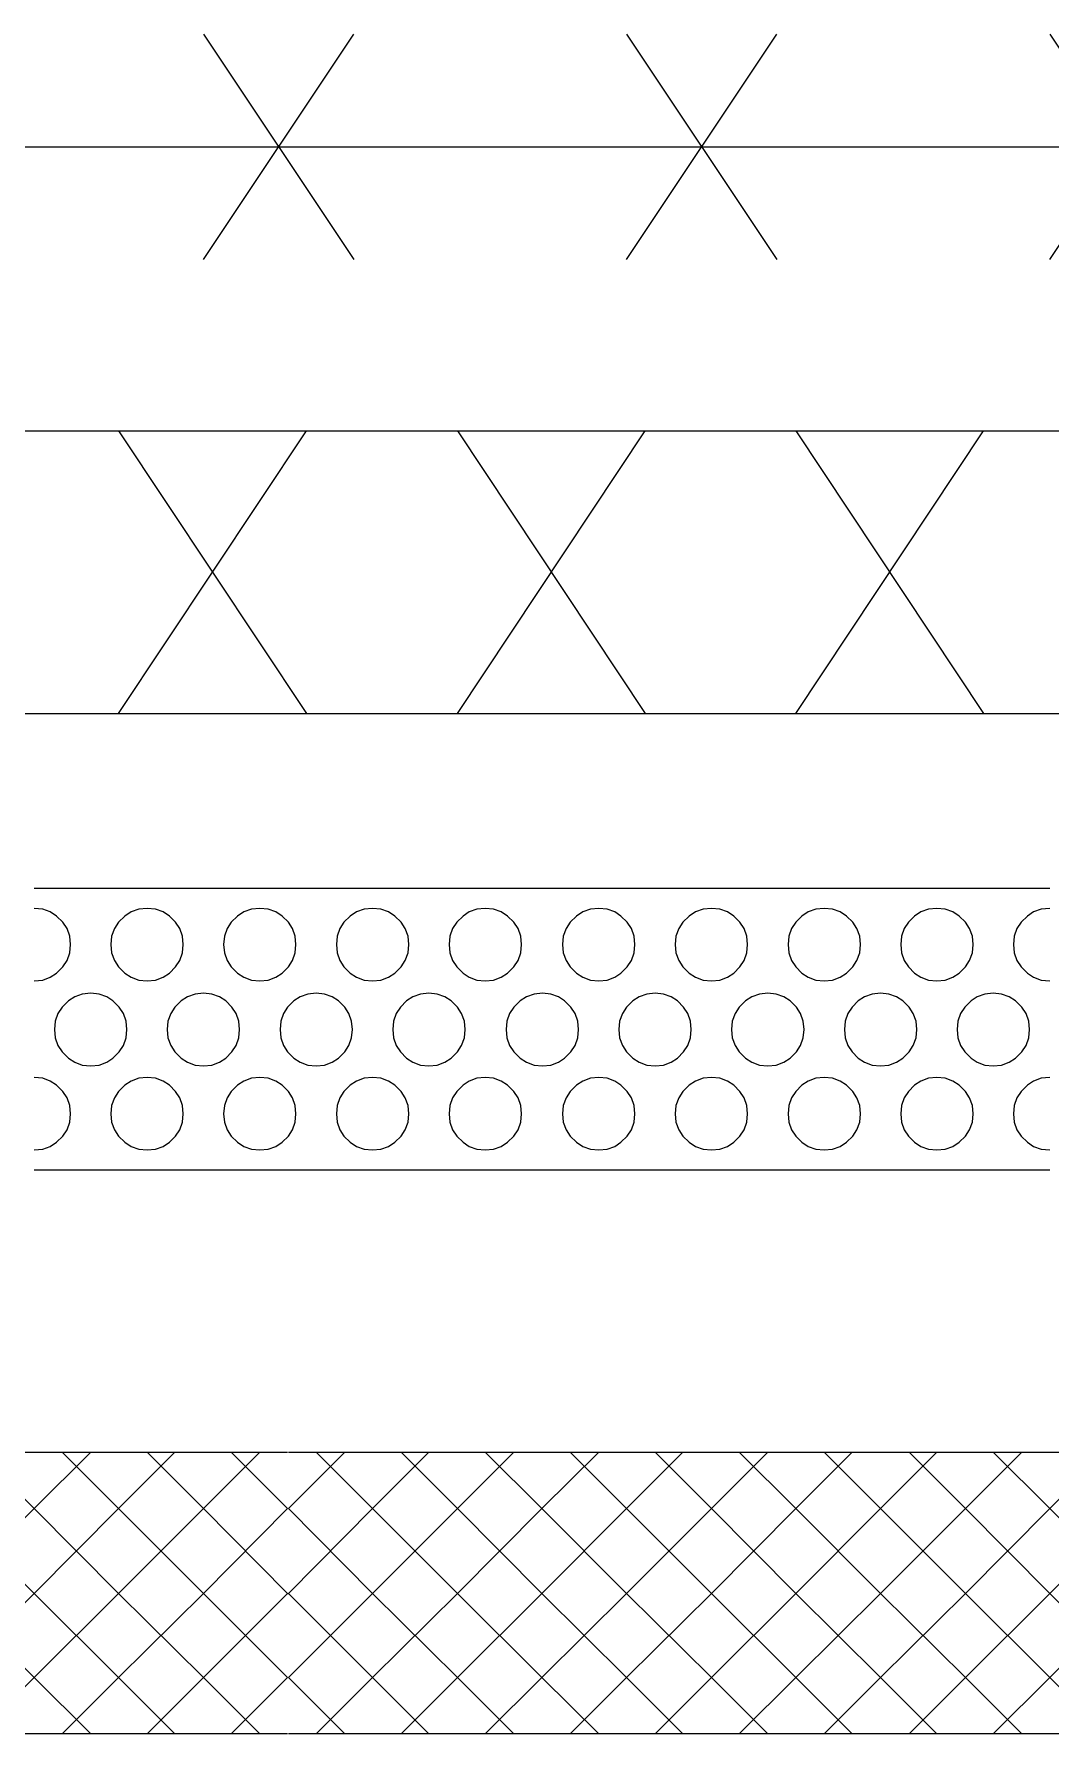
# Model space of a CAD drawing. Header units: inches. Extents: x 47316 to 59086, y 3141 to 11743.
# Drawn here: x 47398.92 to 47416.96, y 8874 to 8904.17 of the extents above; entities that cross this region are included whole.
import ezdxf

# ---------------------------------------------------------------- set-up
doc = ezdxf.new("R2010")
doc.units = ezdxf.units.IN
doc.header["$MEASUREMENT"] = 0

msp = doc.modelspace()

# ---------------------------------------------------------------- linework, layer by layer
at = {"color": 0, "lineweight": -3}
for p, q in [((47401.929, 8900.167), (47404.597, 8904.169)), ((47401.929, 8904.169), (47404.597, 8900.167)), ((47409.44, 8900.167), (47412.108, 8904.169)), ((47409.44, 8904.169), (47412.108, 8900.167)), ((47416.951, 8900.167), (47419.619, 8904.169)), ((47416.951, 8904.169), (47419.619, 8900.167)), ((47395.172, 8902.168), (47402.683, 8902.168)), ((47402.683, 8902.168), (47410.193, 8902.168)), ((47410.193, 8902.168), (47417.704, 8902.168)), ((47396.914, 8897.128), (47398.927, 8897.128)), ((47398.927, 8897.128), (47400.928, 8897.128)), ((47400.422, 8892.113), (47403.757, 8897.128)), ((47400.422, 8897.128), (47403.757, 8892.113)), ((47400.928, 8897.128), (47402.93, 8897.128)), ((47402.93, 8897.128), (47404.931, 8897.128)), ((47404.931, 8897.128), (47406.932, 8897.128)), ((47406.438, 8892.113), (47409.773, 8897.128)), ((47406.438, 8897.128), (47409.773, 8892.113)), ((47406.932, 8897.128), (47408.933, 8897.128)), ((47408.933, 8897.128), (47410.947, 8897.128)), ((47410.947, 8897.128), (47412.948, 8897.128)), ((47412.442, 8892.113), (47415.777, 8897.128)), ((47412.442, 8897.128), (47415.777, 8892.113)), ((47412.948, 8897.128), (47414.949, 8897.128)), ((47414.949, 8897.128), (47416.951, 8897.128)), ((47416.951, 8897.128), (47418.952, 8897.128)), ((47396.914, 8892.113), (47398.927, 8892.113)), ((47398.927, 8892.113), (47400.928, 8892.113)), ((47400.928, 8892.113), (47402.93, 8892.113)), ((47402.93, 8892.113), (47404.931, 8892.113)), ((47404.931, 8892.113), (47406.932, 8892.113)), ((47406.932, 8892.113), (47408.933, 8892.113)), ((47408.933, 8892.113), (47410.947, 8892.113)), ((47410.947, 8892.113), (47412.948, 8892.113)), ((47412.948, 8892.113), (47414.949, 8892.113)), ((47414.949, 8892.113), (47416.951, 8892.113)), ((47416.951, 8892.113), (47418.952, 8892.113)), ((47398.927, 8889.012), (47399.928, 8889.012)), ((47399.928, 8889.012), (47400.928, 8889.012)), ((47400.928, 8889.012), (47401.929, 8889.012)), ((47401.929, 8889.012), (47402.93, 8889.012)), ((47402.93, 8889.012), (47403.93, 8889.012)), ((47403.93, 8889.012), (47404.931, 8889.012)), ((47404.931, 8889.012), (47405.931, 8889.012)), ((47405.931, 8889.012), (47406.932, 8889.012)), ((47406.932, 8889.012), (47407.945, 8889.012)), ((47407.945, 8889.012), (47408.946, 8889.012)), ((47408.946, 8889.012), (47409.946, 8889.012)), ((47409.946, 8889.012), (47410.947, 8889.012)), ((47410.947, 8889.012), (47411.947, 8889.012)), ((47411.947, 8889.012), (47412.948, 8889.012)), ((47412.948, 8889.012), (47413.949, 8889.012)), ((47413.949, 8889.012), (47414.949, 8889.012)), ((47414.949, 8889.012), (47415.95, 8889.012)), ((47415.95, 8889.012), (47416.951, 8889.012)), ((47399.075, 8888.641), (47398.927, 8888.654)), ((47399.211, 8888.592), (47399.075, 8888.641)), ((47400.78, 8888.641), (47400.644, 8888.592)), ((47400.928, 8888.654), (47400.78, 8888.641)), ((47401.077, 8888.641), (47400.928, 8888.654)), ((47401.212, 8888.592), (47401.077, 8888.641)), ((47402.781, 8888.641), (47402.645, 8888.592)), ((47402.93, 8888.654), (47402.781, 8888.641)), ((47403.078, 8888.641), (47402.93, 8888.654)), ((47403.214, 8888.592), (47403.078, 8888.641)), ((47404.783, 8888.641), (47404.647, 8888.592)), ((47404.931, 8888.654), (47404.783, 8888.641)), ((47405.079, 8888.641), (47404.931, 8888.654)), ((47405.215, 8888.592), (47405.079, 8888.641)), ((47406.784, 8888.641), (47406.648, 8888.592)), ((47406.932, 8888.654), (47406.784, 8888.641)), ((47407.08, 8888.641), (47406.932, 8888.654)), ((47407.216, 8888.592), (47407.08, 8888.641)), ((47408.797, 8888.641), (47408.662, 8888.592)), ((47408.946, 8888.654), (47408.797, 8888.641)), ((47409.094, 8888.641), (47408.946, 8888.654)), ((47409.23, 8888.592), (47409.094, 8888.641)), ((47410.799, 8888.641), (47410.663, 8888.592)), ((47410.947, 8888.654), (47410.799, 8888.641)), ((47411.095, 8888.641), (47410.947, 8888.654)), ((47411.231, 8888.592), (47411.095, 8888.641)), ((47412.8, 8888.641), (47412.664, 8888.592)), ((47412.948, 8888.654), (47412.8, 8888.641)), ((47413.096, 8888.641), (47412.948, 8888.654)), ((47413.232, 8888.592), (47413.096, 8888.641)), ((47414.801, 8888.641), (47414.665, 8888.592)), ((47414.949, 8888.654), (47414.801, 8888.641)), ((47415.098, 8888.641), (47414.949, 8888.654)), ((47415.233, 8888.592), (47415.098, 8888.641)), ((47416.802, 8888.641), (47416.666, 8888.592)), ((47416.951, 8888.654), (47416.802, 8888.641)), ((47399.322, 8888.518), (47399.211, 8888.592)), ((47399.434, 8888.407), (47399.322, 8888.518)), ((47399.508, 8888.295), (47399.434, 8888.407)), ((47400.422, 8888.407), (47400.348, 8888.295)), ((47400.533, 8888.518), (47400.422, 8888.407)), ((47400.644, 8888.592), (47400.533, 8888.518)), ((47401.324, 8888.518), (47401.212, 8888.592)), ((47401.435, 8888.407), (47401.324, 8888.518)), ((47401.509, 8888.295), (47401.435, 8888.407)), ((47402.423, 8888.407), (47402.349, 8888.295)), ((47402.534, 8888.518), (47402.423, 8888.407)), ((47402.645, 8888.592), (47402.534, 8888.518)), ((47403.325, 8888.518), (47403.214, 8888.592)), ((47403.436, 8888.407), (47403.325, 8888.518)), ((47403.51, 8888.295), (47403.436, 8888.407)), ((47404.424, 8888.407), (47404.35, 8888.295)), ((47404.536, 8888.518), (47404.424, 8888.407)), ((47404.647, 8888.592), (47404.536, 8888.518)), ((47405.326, 8888.518), (47405.215, 8888.592)), ((47405.437, 8888.407), (47405.326, 8888.518)), ((47405.511, 8888.295), (47405.437, 8888.407)), ((47406.426, 8888.407), (47406.351, 8888.295)), ((47406.537, 8888.518), (47406.426, 8888.407)), ((47406.648, 8888.592), (47406.537, 8888.518)), ((47407.327, 8888.518), (47407.216, 8888.592)), ((47407.439, 8888.407), (47407.327, 8888.518)), ((47407.513, 8888.295), (47407.439, 8888.407)), ((47408.439, 8888.407), (47408.365, 8888.295)), ((47408.55, 8888.518), (47408.439, 8888.407)), ((47408.662, 8888.592), (47408.55, 8888.518)), ((47409.341, 8888.518), (47409.23, 8888.592)), ((47409.452, 8888.407), (47409.341, 8888.518)), ((47409.526, 8888.295), (47409.452, 8888.407)), ((47410.44, 8888.407), (47410.366, 8888.295)), ((47410.552, 8888.518), (47410.44, 8888.407)), ((47410.663, 8888.592), (47410.552, 8888.518)), ((47411.342, 8888.518), (47411.231, 8888.592)), ((47411.453, 8888.407), (47411.342, 8888.518)), ((47411.527, 8888.295), (47411.453, 8888.407)), ((47412.442, 8888.407), (47412.367, 8888.295)), ((47412.553, 8888.518), (47412.442, 8888.407)), ((47412.664, 8888.592), (47412.553, 8888.518)), ((47413.343, 8888.518), (47413.232, 8888.592)), ((47413.455, 8888.407), (47413.343, 8888.518)), ((47413.529, 8888.295), (47413.455, 8888.407)), ((47414.443, 8888.407), (47414.369, 8888.295)), ((47414.554, 8888.518), (47414.443, 8888.407)), ((47414.665, 8888.592), (47414.554, 8888.518)), ((47415.345, 8888.518), (47415.233, 8888.592)), ((47415.456, 8888.407), (47415.345, 8888.518)), ((47415.53, 8888.295), (47415.456, 8888.407)), ((47416.444, 8888.407), (47416.37, 8888.295)), ((47416.555, 8888.518), (47416.444, 8888.407)), ((47416.666, 8888.592), (47416.555, 8888.518)), ((47399.557, 8888.16), (47399.508, 8888.295)), ((47399.569, 8888.011), (47399.557, 8888.16)), ((47400.298, 8888.16), (47400.286, 8888.011)), ((47400.348, 8888.295), (47400.298, 8888.16)), ((47401.558, 8888.16), (47401.509, 8888.295)), ((47401.571, 8888.011), (47401.558, 8888.16)), ((47402.3, 8888.16), (47402.287, 8888.011)), ((47402.349, 8888.295), (47402.3, 8888.16)), ((47403.56, 8888.16), (47403.51, 8888.295)), ((47403.572, 8888.011), (47403.56, 8888.16)), ((47404.301, 8888.16), (47404.288, 8888.011)), ((47404.35, 8888.295), (47404.301, 8888.16)), ((47405.561, 8888.16), (47405.511, 8888.295)), ((47405.573, 8888.011), (47405.561, 8888.16)), ((47406.302, 8888.16), (47406.29, 8888.011)), ((47406.351, 8888.295), (47406.302, 8888.16)), ((47407.562, 8888.16), (47407.513, 8888.295)), ((47407.574, 8888.011), (47407.562, 8888.16)), ((47408.316, 8888.16), (47408.303, 8888.011)), ((47408.365, 8888.295), (47408.316, 8888.16)), ((47409.576, 8888.16), (47409.526, 8888.295)), ((47409.588, 8888.011), (47409.576, 8888.16)), ((47410.317, 8888.16), (47410.304, 8888.011)), ((47410.366, 8888.295), (47410.317, 8888.16)), ((47411.577, 8888.16), (47411.527, 8888.295)), ((47411.589, 8888.011), (47411.577, 8888.16)), ((47412.318, 8888.16), (47412.306, 8888.011)), ((47412.367, 8888.295), (47412.318, 8888.16)), ((47413.578, 8888.16), (47413.529, 8888.295)), ((47413.59, 8888.011), (47413.578, 8888.16)), ((47414.319, 8888.16), (47414.307, 8888.011)), ((47414.369, 8888.295), (47414.319, 8888.16)), ((47415.579, 8888.16), (47415.53, 8888.295)), ((47415.592, 8888.011), (47415.579, 8888.16)), ((47416.321, 8888.16), (47416.308, 8888.011)), ((47416.37, 8888.295), (47416.321, 8888.16)), ((47399.434, 8887.616), (47399.508, 8887.727)), ((47399.508, 8887.727), (47399.557, 8887.863)), ((47399.557, 8887.863), (47399.569, 8888.011)), ((47400.286, 8888.011), (47400.298, 8887.863)), ((47400.298, 8887.863), (47400.348, 8887.727)), ((47400.348, 8887.727), (47400.422, 8887.616)), ((47401.435, 8887.616), (47401.509, 8887.727)), ((47401.509, 8887.727), (47401.558, 8887.863)), ((47401.558, 8887.863), (47401.571, 8888.011)), ((47402.287, 8888.011), (47402.3, 8887.863)), ((47402.3, 8887.863), (47402.349, 8887.727)), ((47402.349, 8887.727), (47402.423, 8887.616)), ((47403.436, 8887.616), (47403.51, 8887.727)), ((47403.51, 8887.727), (47403.56, 8887.863)), ((47403.56, 8887.863), (47403.572, 8888.011)), ((47404.288, 8888.011), (47404.301, 8887.863)), ((47404.301, 8887.863), (47404.35, 8887.727)), ((47404.35, 8887.727), (47404.424, 8887.616)), ((47405.437, 8887.616), (47405.511, 8887.727)), ((47405.511, 8887.727), (47405.561, 8887.863)), ((47405.561, 8887.863), (47405.573, 8888.011)), ((47406.29, 8888.011), (47406.302, 8887.863)), ((47406.302, 8887.863), (47406.351, 8887.727)), ((47406.351, 8887.727), (47406.426, 8887.616)), ((47407.439, 8887.616), (47407.513, 8887.727)), ((47407.513, 8887.727), (47407.562, 8887.863)), ((47407.562, 8887.863), (47407.574, 8888.011)), ((47408.303, 8888.011), (47408.316, 8887.863)), ((47408.316, 8887.863), (47408.365, 8887.727)), ((47408.365, 8887.727), (47408.439, 8887.616)), ((47409.452, 8887.616), (47409.526, 8887.727)), ((47409.526, 8887.727), (47409.576, 8887.863)), ((47409.576, 8887.863), (47409.588, 8888.011)), ((47410.304, 8888.011), (47410.317, 8887.863)), ((47410.317, 8887.863), (47410.366, 8887.727)), ((47410.366, 8887.727), (47410.44, 8887.616)), ((47411.453, 8887.616), (47411.527, 8887.727)), ((47411.527, 8887.727), (47411.577, 8887.863)), ((47411.577, 8887.863), (47411.589, 8888.011)), ((47412.306, 8888.011), (47412.318, 8887.863)), ((47412.318, 8887.863), (47412.367, 8887.727)), ((47412.367, 8887.727), (47412.442, 8887.616)), ((47413.455, 8887.616), (47413.529, 8887.727)), ((47413.529, 8887.727), (47413.578, 8887.863)), ((47413.578, 8887.863), (47413.59, 8888.011)), ((47414.307, 8888.011), (47414.319, 8887.863)), ((47414.319, 8887.863), (47414.369, 8887.727)), ((47414.369, 8887.727), (47414.443, 8887.616)), ((47415.456, 8887.616), (47415.53, 8887.727)), ((47415.53, 8887.727), (47415.579, 8887.863)), ((47415.579, 8887.863), (47415.592, 8888.011)), ((47416.308, 8888.011), (47416.321, 8887.863)), ((47416.321, 8887.863), (47416.37, 8887.727)), ((47416.37, 8887.727), (47416.444, 8887.616)), ((47399.075, 8887.381), (47399.211, 8887.431)), ((47399.211, 8887.431), (47399.322, 8887.505)), ((47399.322, 8887.505), (47399.434, 8887.616)), ((47400.422, 8887.616), (47400.533, 8887.505)), ((47400.533, 8887.505), (47400.644, 8887.431)), ((47400.644, 8887.431), (47400.78, 8887.381)), ((47401.077, 8887.381), (47401.212, 8887.431)), ((47401.212, 8887.431), (47401.324, 8887.505)), ((47401.324, 8887.505), (47401.435, 8887.616)), ((47402.423, 8887.616), (47402.534, 8887.505)), ((47402.534, 8887.505), (47402.645, 8887.431)), ((47402.645, 8887.431), (47402.781, 8887.381)), ((47403.078, 8887.381), (47403.214, 8887.431)), ((47403.214, 8887.431), (47403.325, 8887.505)), ((47403.325, 8887.505), (47403.436, 8887.616)), ((47404.424, 8887.616), (47404.536, 8887.505)), ((47404.536, 8887.505), (47404.647, 8887.431)), ((47404.647, 8887.431), (47404.783, 8887.381)), ((47405.079, 8887.381), (47405.215, 8887.431)), ((47405.215, 8887.431), (47405.326, 8887.505)), ((47405.326, 8887.505), (47405.437, 8887.616)), ((47406.426, 8887.616), (47406.537, 8887.505)), ((47406.537, 8887.505), (47406.648, 8887.431)), ((47406.648, 8887.431), (47406.784, 8887.381)), ((47407.08, 8887.381), (47407.216, 8887.431)), ((47407.216, 8887.431), (47407.327, 8887.505)), ((47407.327, 8887.505), (47407.439, 8887.616)), ((47408.439, 8887.616), (47408.55, 8887.505)), ((47408.55, 8887.505), (47408.662, 8887.431)), ((47408.662, 8887.431), (47408.797, 8887.381)), ((47409.094, 8887.381), (47409.23, 8887.431)), ((47409.23, 8887.431), (47409.341, 8887.505)), ((47409.341, 8887.505), (47409.452, 8887.616)), ((47410.44, 8887.616), (47410.552, 8887.505)), ((47410.552, 8887.505), (47410.663, 8887.431)), ((47410.663, 8887.431), (47410.799, 8887.381)), ((47411.095, 8887.381), (47411.231, 8887.431)), ((47411.231, 8887.431), (47411.342, 8887.505)), ((47411.342, 8887.505), (47411.453, 8887.616)), ((47412.442, 8887.616), (47412.553, 8887.505)), ((47412.553, 8887.505), (47412.664, 8887.431)), ((47412.664, 8887.431), (47412.8, 8887.381)), ((47413.096, 8887.381), (47413.232, 8887.431)), ((47413.232, 8887.431), (47413.343, 8887.505)), ((47413.343, 8887.505), (47413.455, 8887.616)), ((47414.443, 8887.616), (47414.554, 8887.505)), ((47414.554, 8887.505), (47414.665, 8887.431)), ((47414.665, 8887.431), (47414.801, 8887.381)), ((47415.098, 8887.381), (47415.233, 8887.431)), ((47415.233, 8887.431), (47415.345, 8887.505)), ((47415.345, 8887.505), (47415.456, 8887.616)), ((47416.444, 8887.616), (47416.555, 8887.505)), ((47416.555, 8887.505), (47416.666, 8887.431)), ((47416.666, 8887.431), (47416.802, 8887.381)), ((47398.927, 8887.369), (47399.075, 8887.381)), ((47399.779, 8887.134), (47399.644, 8887.085)), ((47399.928, 8887.147), (47399.779, 8887.134)), ((47400.076, 8887.134), (47399.928, 8887.147)), ((47400.212, 8887.085), (47400.076, 8887.134)), ((47400.78, 8887.381), (47400.928, 8887.369)), ((47400.928, 8887.369), (47401.077, 8887.381)), ((47401.781, 8887.134), (47401.645, 8887.085)), ((47401.929, 8887.147), (47401.781, 8887.134)), ((47402.077, 8887.134), (47401.929, 8887.147)), ((47402.213, 8887.085), (47402.077, 8887.134)), ((47402.781, 8887.381), (47402.93, 8887.369)), ((47402.93, 8887.369), (47403.078, 8887.381)), ((47403.782, 8887.134), (47403.646, 8887.085)), ((47403.93, 8887.147), (47403.782, 8887.134)), ((47404.078, 8887.134), (47403.93, 8887.147)), ((47404.214, 8887.085), (47404.078, 8887.134)), ((47404.783, 8887.381), (47404.931, 8887.369)), ((47404.931, 8887.369), (47405.079, 8887.381)), ((47405.783, 8887.134), (47405.647, 8887.085)), ((47405.931, 8887.147), (47405.783, 8887.134)), ((47406.08, 8887.134), (47405.931, 8887.147)), ((47406.216, 8887.085), (47406.08, 8887.134)), ((47406.784, 8887.381), (47406.932, 8887.369)), ((47406.932, 8887.369), (47407.08, 8887.381)), ((47407.797, 8887.134), (47407.661, 8887.085)), ((47407.945, 8887.147), (47407.797, 8887.134)), ((47408.093, 8887.134), (47407.945, 8887.147)), ((47408.229, 8887.085), (47408.093, 8887.134)), ((47408.797, 8887.381), (47408.946, 8887.369)), ((47408.946, 8887.369), (47409.094, 8887.381)), ((47409.798, 8887.134), (47409.662, 8887.085)), ((47409.946, 8887.147), (47409.798, 8887.134)), ((47410.094, 8887.134), (47409.946, 8887.147)), ((47410.23, 8887.085), (47410.094, 8887.134)), ((47410.799, 8887.381), (47410.947, 8887.369)), ((47410.947, 8887.369), (47411.095, 8887.381)), ((47411.799, 8887.134), (47411.663, 8887.085)), ((47411.947, 8887.147), (47411.799, 8887.134)), ((47412.096, 8887.134), (47411.947, 8887.147)), ((47412.232, 8887.085), (47412.096, 8887.134)), ((47412.8, 8887.381), (47412.948, 8887.369)), ((47412.948, 8887.369), (47413.096, 8887.381)), ((47413.8, 8887.134), (47413.665, 8887.085)), ((47413.949, 8887.147), (47413.8, 8887.134)), ((47414.097, 8887.134), (47413.949, 8887.147)), ((47414.233, 8887.085), (47414.097, 8887.134)), ((47414.801, 8887.381), (47414.949, 8887.369)), ((47414.949, 8887.369), (47415.098, 8887.381)), ((47415.802, 8887.134), (47415.666, 8887.085)), ((47415.95, 8887.147), (47415.802, 8887.134)), ((47416.098, 8887.134), (47415.95, 8887.147)), ((47416.234, 8887.085), (47416.098, 8887.134)), ((47416.802, 8887.381), (47416.951, 8887.369)), ((47399.421, 8886.9), (47399.347, 8886.788)), ((47399.532, 8887.011), (47399.421, 8886.9)), ((47399.644, 8887.085), (47399.532, 8887.011)), ((47400.323, 8887.011), (47400.212, 8887.085)), ((47400.434, 8886.9), (47400.323, 8887.011)), ((47400.508, 8886.788), (47400.434, 8886.9)), ((47401.422, 8886.9), (47401.348, 8886.788)), ((47401.534, 8887.011), (47401.422, 8886.9)), ((47401.645, 8887.085), (47401.534, 8887.011)), ((47402.324, 8887.011), (47402.213, 8887.085)), ((47402.435, 8886.9), (47402.324, 8887.011)), ((47402.51, 8886.788), (47402.435, 8886.9)), ((47403.424, 8886.9), (47403.35, 8886.788)), ((47403.535, 8887.011), (47403.424, 8886.9)), ((47403.646, 8887.085), (47403.535, 8887.011)), ((47404.326, 8887.011), (47404.214, 8887.085)), ((47404.437, 8886.9), (47404.326, 8887.011)), ((47404.511, 8886.788), (47404.437, 8886.9)), ((47405.425, 8886.9), (47405.351, 8886.788)), ((47405.536, 8887.011), (47405.425, 8886.9)), ((47405.647, 8887.085), (47405.536, 8887.011)), ((47406.327, 8887.011), (47406.216, 8887.085)), ((47406.438, 8886.9), (47406.327, 8887.011)), ((47406.512, 8886.788), (47406.438, 8886.9)), ((47407.439, 8886.9), (47407.364, 8886.788)), ((47407.55, 8887.011), (47407.439, 8886.9)), ((47407.661, 8887.085), (47407.55, 8887.011)), ((47408.34, 8887.011), (47408.229, 8887.085)), ((47408.451, 8886.9), (47408.34, 8887.011)), ((47408.526, 8886.788), (47408.451, 8886.9)), ((47409.44, 8886.9), (47409.366, 8886.788)), ((47409.551, 8887.011), (47409.44, 8886.9)), ((47409.662, 8887.085), (47409.551, 8887.011)), ((47410.342, 8887.011), (47410.23, 8887.085)), ((47410.453, 8886.9), (47410.342, 8887.011)), ((47410.527, 8886.788), (47410.453, 8886.9)), ((47411.441, 8886.9), (47411.367, 8886.788)), ((47411.552, 8887.011), (47411.441, 8886.9)), ((47411.663, 8887.085), (47411.552, 8887.011)), ((47412.343, 8887.011), (47412.232, 8887.085)), ((47412.454, 8886.9), (47412.343, 8887.011)), ((47412.528, 8886.788), (47412.454, 8886.9)), ((47413.442, 8886.9), (47413.368, 8886.788)), ((47413.553, 8887.011), (47413.442, 8886.9)), ((47413.665, 8887.085), (47413.553, 8887.011)), ((47414.344, 8887.011), (47414.233, 8887.085)), ((47414.455, 8886.9), (47414.344, 8887.011)), ((47414.529, 8886.788), (47414.455, 8886.9)), ((47415.443, 8886.9), (47415.369, 8886.788)), ((47415.555, 8887.011), (47415.443, 8886.9)), ((47415.666, 8887.085), (47415.555, 8887.011)), ((47416.345, 8887.011), (47416.234, 8887.085)), ((47416.456, 8886.9), (47416.345, 8887.011)), ((47416.531, 8886.788), (47416.456, 8886.9)), ((47399.298, 8886.652), (47399.285, 8886.504)), ((47399.347, 8886.788), (47399.298, 8886.652)), ((47400.558, 8886.652), (47400.508, 8886.788)), ((47400.57, 8886.504), (47400.558, 8886.652)), ((47401.299, 8886.652), (47401.287, 8886.504)), ((47401.348, 8886.788), (47401.299, 8886.652)), ((47402.559, 8886.652), (47402.51, 8886.788)), ((47402.571, 8886.504), (47402.559, 8886.652)), ((47403.3, 8886.652), (47403.288, 8886.504)), ((47403.35, 8886.788), (47403.3, 8886.652)), ((47404.56, 8886.652), (47404.511, 8886.788)), ((47404.573, 8886.504), (47404.56, 8886.652)), ((47405.301, 8886.652), (47405.289, 8886.504)), ((47405.351, 8886.788), (47405.301, 8886.652)), ((47406.561, 8886.652), (47406.512, 8886.788)), ((47406.574, 8886.504), (47406.561, 8886.652)), ((47407.315, 8886.652), (47407.303, 8886.504)), ((47407.364, 8886.788), (47407.315, 8886.652)), ((47408.575, 8886.652), (47408.526, 8886.788)), ((47408.587, 8886.504), (47408.575, 8886.652)), ((47409.316, 8886.652), (47409.304, 8886.504)), ((47409.366, 8886.788), (47409.316, 8886.652)), ((47410.576, 8886.652), (47410.527, 8886.788)), ((47410.589, 8886.504), (47410.576, 8886.652)), ((47411.317, 8886.652), (47411.305, 8886.504)), ((47411.367, 8886.788), (47411.317, 8886.652)), ((47412.577, 8886.652), (47412.528, 8886.788)), ((47412.59, 8886.504), (47412.577, 8886.652)), ((47413.319, 8886.652), (47413.306, 8886.504)), ((47413.368, 8886.788), (47413.319, 8886.652)), ((47414.579, 8886.652), (47414.529, 8886.788)), ((47414.591, 8886.504), (47414.579, 8886.652)), ((47415.32, 8886.652), (47415.308, 8886.504)), ((47415.369, 8886.788), (47415.32, 8886.652)), ((47416.58, 8886.652), (47416.531, 8886.788)), ((47416.592, 8886.504), (47416.58, 8886.652)), ((47399.285, 8886.504), (47399.298, 8886.356)), ((47399.298, 8886.356), (47399.347, 8886.22)), ((47399.347, 8886.22), (47399.421, 8886.109)), ((47400.434, 8886.109), (47400.508, 8886.22)), ((47400.508, 8886.22), (47400.558, 8886.356)), ((47400.558, 8886.356), (47400.57, 8886.504)), ((47401.287, 8886.504), (47401.299, 8886.356)), ((47401.299, 8886.356), (47401.348, 8886.22)), ((47401.348, 8886.22), (47401.422, 8886.109)), ((47402.435, 8886.109), (47402.51, 8886.22)), ((47402.51, 8886.22), (47402.559, 8886.356)), ((47402.559, 8886.356), (47402.571, 8886.504)), ((47403.288, 8886.504), (47403.3, 8886.356)), ((47403.3, 8886.356), (47403.35, 8886.22)), ((47403.35, 8886.22), (47403.424, 8886.109)), ((47404.437, 8886.109), (47404.511, 8886.22)), ((47404.511, 8886.22), (47404.56, 8886.356)), ((47404.56, 8886.356), (47404.573, 8886.504)), ((47405.289, 8886.504), (47405.301, 8886.356)), ((47405.301, 8886.356), (47405.351, 8886.22)), ((47405.351, 8886.22), (47405.425, 8886.109)), ((47406.438, 8886.109), (47406.512, 8886.22)), ((47406.512, 8886.22), (47406.561, 8886.356)), ((47406.561, 8886.356), (47406.574, 8886.504)), ((47407.303, 8886.504), (47407.315, 8886.356)), ((47407.315, 8886.356), (47407.364, 8886.22)), ((47407.364, 8886.22), (47407.439, 8886.109)), ((47408.451, 8886.109), (47408.526, 8886.22)), ((47408.526, 8886.22), (47408.575, 8886.356)), ((47408.575, 8886.356), (47408.587, 8886.504)), ((47409.304, 8886.504), (47409.316, 8886.356)), ((47409.316, 8886.356), (47409.366, 8886.22)), ((47409.366, 8886.22), (47409.44, 8886.109)), ((47410.453, 8886.109), (47410.527, 8886.22)), ((47410.527, 8886.22), (47410.576, 8886.356)), ((47410.576, 8886.356), (47410.589, 8886.504)), ((47411.305, 8886.504), (47411.317, 8886.356)), ((47411.317, 8886.356), (47411.367, 8886.22)), ((47411.367, 8886.22), (47411.441, 8886.109)), ((47412.454, 8886.109), (47412.528, 8886.22)), ((47412.528, 8886.22), (47412.577, 8886.356)), ((47412.577, 8886.356), (47412.59, 8886.504)), ((47413.306, 8886.504), (47413.319, 8886.356)), ((47413.319, 8886.356), (47413.368, 8886.22)), ((47413.368, 8886.22), (47413.442, 8886.109)), ((47414.455, 8886.109), (47414.529, 8886.22)), ((47414.529, 8886.22), (47414.579, 8886.356)), ((47414.579, 8886.356), (47414.591, 8886.504)), ((47415.308, 8886.504), (47415.32, 8886.356)), ((47415.32, 8886.356), (47415.369, 8886.22)), ((47415.369, 8886.22), (47415.443, 8886.109)), ((47416.456, 8886.109), (47416.531, 8886.22)), ((47416.531, 8886.22), (47416.58, 8886.356)), ((47416.58, 8886.356), (47416.592, 8886.504)), ((47399.421, 8886.109), (47399.532, 8885.998)), ((47399.532, 8885.998), (47399.644, 8885.924)), ((47399.644, 8885.924), (47399.779, 8885.874)), ((47400.076, 8885.874), (47400.212, 8885.924)), ((47400.212, 8885.924), (47400.323, 8885.998)), ((47400.323, 8885.998), (47400.434, 8886.109)), ((47401.422, 8886.109), (47401.534, 8885.998)), ((47401.534, 8885.998), (47401.645, 8885.924)), ((47401.645, 8885.924), (47401.781, 8885.874)), ((47402.077, 8885.874), (47402.213, 8885.924)), ((47402.213, 8885.924), (47402.324, 8885.998)), ((47402.324, 8885.998), (47402.435, 8886.109)), ((47403.424, 8886.109), (47403.535, 8885.998)), ((47403.535, 8885.998), (47403.646, 8885.924)), ((47403.646, 8885.924), (47403.782, 8885.874)), ((47404.078, 8885.874), (47404.214, 8885.924)), ((47404.214, 8885.924), (47404.326, 8885.998)), ((47404.326, 8885.998), (47404.437, 8886.109)), ((47405.425, 8886.109), (47405.536, 8885.998)), ((47405.536, 8885.998), (47405.647, 8885.924)), ((47405.647, 8885.924), (47405.783, 8885.874)), ((47406.08, 8885.874), (47406.216, 8885.924)), ((47406.216, 8885.924), (47406.327, 8885.998)), ((47406.327, 8885.998), (47406.438, 8886.109)), ((47407.439, 8886.109), (47407.55, 8885.998)), ((47407.55, 8885.998), (47407.661, 8885.924)), ((47407.661, 8885.924), (47407.797, 8885.874)), ((47408.093, 8885.874), (47408.229, 8885.924)), ((47408.229, 8885.924), (47408.34, 8885.998)), ((47408.34, 8885.998), (47408.451, 8886.109)), ((47409.44, 8886.109), (47409.551, 8885.998)), ((47409.551, 8885.998), (47409.662, 8885.924)), ((47409.662, 8885.924), (47409.798, 8885.874)), ((47410.094, 8885.874), (47410.23, 8885.924)), ((47410.23, 8885.924), (47410.342, 8885.998)), ((47410.342, 8885.998), (47410.453, 8886.109)), ((47411.441, 8886.109), (47411.552, 8885.998)), ((47411.552, 8885.998), (47411.663, 8885.924)), ((47411.663, 8885.924), (47411.799, 8885.874)), ((47412.096, 8885.874), (47412.232, 8885.924)), ((47412.232, 8885.924), (47412.343, 8885.998)), ((47412.343, 8885.998), (47412.454, 8886.109)), ((47413.442, 8886.109), (47413.553, 8885.998)), ((47413.553, 8885.998), (47413.665, 8885.924)), ((47413.665, 8885.924), (47413.8, 8885.874)), ((47414.097, 8885.874), (47414.233, 8885.924)), ((47414.233, 8885.924), (47414.344, 8885.998)), ((47414.344, 8885.998), (47414.455, 8886.109)), ((47415.443, 8886.109), (47415.555, 8885.998)), ((47415.555, 8885.998), (47415.666, 8885.924)), ((47415.666, 8885.924), (47415.802, 8885.874)), ((47416.098, 8885.874), (47416.234, 8885.924)), ((47416.234, 8885.924), (47416.345, 8885.998)), ((47416.345, 8885.998), (47416.456, 8886.109)), ((47399.075, 8885.639), (47398.927, 8885.652)), ((47399.211, 8885.59), (47399.075, 8885.639)), ((47399.779, 8885.874), (47399.928, 8885.862)), ((47399.928, 8885.862), (47400.076, 8885.874)), ((47400.78, 8885.639), (47400.644, 8885.59)), ((47400.928, 8885.652), (47400.78, 8885.639)), ((47401.077, 8885.639), (47400.928, 8885.652)), ((47401.212, 8885.59), (47401.077, 8885.639)), ((47401.781, 8885.874), (47401.929, 8885.862)), ((47401.929, 8885.862), (47402.077, 8885.874)), ((47402.781, 8885.639), (47402.645, 8885.59)), ((47402.93, 8885.652), (47402.781, 8885.639)), ((47403.078, 8885.639), (47402.93, 8885.652)), ((47403.214, 8885.59), (47403.078, 8885.639)), ((47403.782, 8885.874), (47403.93, 8885.862)), ((47403.93, 8885.862), (47404.078, 8885.874)), ((47404.783, 8885.639), (47404.647, 8885.59)), ((47404.931, 8885.652), (47404.783, 8885.639)), ((47405.079, 8885.639), (47404.931, 8885.652)), ((47405.215, 8885.59), (47405.079, 8885.639)), ((47405.783, 8885.874), (47405.931, 8885.862)), ((47405.931, 8885.862), (47406.08, 8885.874)), ((47406.784, 8885.639), (47406.648, 8885.59)), ((47406.932, 8885.652), (47406.784, 8885.639)), ((47407.08, 8885.639), (47406.932, 8885.652)), ((47407.216, 8885.59), (47407.08, 8885.639)), ((47407.797, 8885.874), (47407.945, 8885.862)), ((47407.945, 8885.862), (47408.093, 8885.874)), ((47408.797, 8885.639), (47408.662, 8885.59)), ((47408.946, 8885.652), (47408.797, 8885.639)), ((47409.094, 8885.639), (47408.946, 8885.652)), ((47409.23, 8885.59), (47409.094, 8885.639)), ((47409.798, 8885.874), (47409.946, 8885.862)), ((47409.946, 8885.862), (47410.094, 8885.874)), ((47410.799, 8885.639), (47410.663, 8885.59)), ((47410.947, 8885.652), (47410.799, 8885.639)), ((47411.095, 8885.639), (47410.947, 8885.652)), ((47411.231, 8885.59), (47411.095, 8885.639)), ((47411.799, 8885.874), (47411.947, 8885.862)), ((47411.947, 8885.862), (47412.096, 8885.874)), ((47412.8, 8885.639), (47412.664, 8885.59)), ((47412.948, 8885.652), (47412.8, 8885.639)), ((47413.096, 8885.639), (47412.948, 8885.652)), ((47413.232, 8885.59), (47413.096, 8885.639)), ((47413.8, 8885.874), (47413.949, 8885.862)), ((47413.949, 8885.862), (47414.097, 8885.874)), ((47414.801, 8885.639), (47414.665, 8885.59)), ((47414.949, 8885.652), (47414.801, 8885.639)), ((47415.098, 8885.639), (47414.949, 8885.652)), ((47415.233, 8885.59), (47415.098, 8885.639)), ((47415.802, 8885.874), (47415.95, 8885.862)), ((47415.95, 8885.862), (47416.098, 8885.874)), ((47416.802, 8885.639), (47416.666, 8885.59)), ((47416.951, 8885.652), (47416.802, 8885.639)), ((47399.322, 8885.516), (47399.211, 8885.59)), ((47399.434, 8885.405), (47399.322, 8885.516)), ((47399.508, 8885.294), (47399.434, 8885.405)), ((47400.422, 8885.405), (47400.348, 8885.294)), ((47400.533, 8885.516), (47400.422, 8885.405)), ((47400.644, 8885.59), (47400.533, 8885.516)), ((47401.324, 8885.516), (47401.212, 8885.59)), ((47401.435, 8885.405), (47401.324, 8885.516)), ((47401.509, 8885.294), (47401.435, 8885.405)), ((47402.423, 8885.405), (47402.349, 8885.294)), ((47402.534, 8885.516), (47402.423, 8885.405)), ((47402.645, 8885.59), (47402.534, 8885.516)), ((47403.325, 8885.516), (47403.214, 8885.59)), ((47403.436, 8885.405), (47403.325, 8885.516)), ((47403.51, 8885.294), (47403.436, 8885.405)), ((47404.424, 8885.405), (47404.35, 8885.294)), ((47404.536, 8885.516), (47404.424, 8885.405)), ((47404.647, 8885.59), (47404.536, 8885.516)), ((47405.326, 8885.516), (47405.215, 8885.59)), ((47405.437, 8885.405), (47405.326, 8885.516)), ((47405.511, 8885.294), (47405.437, 8885.405)), ((47406.426, 8885.405), (47406.351, 8885.294)), ((47406.537, 8885.516), (47406.426, 8885.405)), ((47406.648, 8885.59), (47406.537, 8885.516)), ((47407.327, 8885.516), (47407.216, 8885.59)), ((47407.439, 8885.405), (47407.327, 8885.516)), ((47407.513, 8885.294), (47407.439, 8885.405)), ((47408.439, 8885.405), (47408.365, 8885.294)), ((47408.55, 8885.516), (47408.439, 8885.405)), ((47408.662, 8885.59), (47408.55, 8885.516)), ((47409.341, 8885.516), (47409.23, 8885.59)), ((47409.452, 8885.405), (47409.341, 8885.516)), ((47409.526, 8885.294), (47409.452, 8885.405)), ((47410.44, 8885.405), (47410.366, 8885.294)), ((47410.552, 8885.516), (47410.44, 8885.405)), ((47410.663, 8885.59), (47410.552, 8885.516)), ((47411.342, 8885.516), (47411.231, 8885.59)), ((47411.453, 8885.405), (47411.342, 8885.516)), ((47411.527, 8885.294), (47411.453, 8885.405)), ((47412.442, 8885.405), (47412.367, 8885.294)), ((47412.553, 8885.516), (47412.442, 8885.405)), ((47412.664, 8885.59), (47412.553, 8885.516)), ((47413.343, 8885.516), (47413.232, 8885.59)), ((47413.455, 8885.405), (47413.343, 8885.516)), ((47413.529, 8885.294), (47413.455, 8885.405)), ((47414.443, 8885.405), (47414.369, 8885.294)), ((47414.554, 8885.516), (47414.443, 8885.405)), ((47414.665, 8885.59), (47414.554, 8885.516)), ((47415.345, 8885.516), (47415.233, 8885.59)), ((47415.456, 8885.405), (47415.345, 8885.516)), ((47415.53, 8885.294), (47415.456, 8885.405)), ((47416.444, 8885.405), (47416.37, 8885.294)), ((47416.555, 8885.516), (47416.444, 8885.405)), ((47416.666, 8885.59), (47416.555, 8885.516)), ((47399.557, 8885.158), (47399.508, 8885.294)), ((47399.569, 8885.009), (47399.557, 8885.158)), ((47399.557, 8884.861), (47399.569, 8885.009)), ((47400.298, 8885.158), (47400.286, 8885.009)), ((47400.286, 8885.009), (47400.298, 8884.861)), ((47400.348, 8885.294), (47400.298, 8885.158)), ((47401.558, 8885.158), (47401.509, 8885.294)), ((47401.571, 8885.009), (47401.558, 8885.158)), ((47401.558, 8884.861), (47401.571, 8885.009)), ((47402.3, 8885.158), (47402.287, 8885.009)), ((47402.287, 8885.009), (47402.3, 8884.861)), ((47402.349, 8885.294), (47402.3, 8885.158)), ((47403.56, 8885.158), (47403.51, 8885.294)), ((47403.572, 8885.009), (47403.56, 8885.158)), ((47403.56, 8884.861), (47403.572, 8885.009)), ((47404.301, 8885.158), (47404.288, 8885.009)), ((47404.288, 8885.009), (47404.301, 8884.861)), ((47404.35, 8885.294), (47404.301, 8885.158)), ((47405.561, 8885.158), (47405.511, 8885.294)), ((47405.573, 8885.009), (47405.561, 8885.158)), ((47405.561, 8884.861), (47405.573, 8885.009)), ((47406.302, 8885.158), (47406.29, 8885.009)), ((47406.29, 8885.009), (47406.302, 8884.861)), ((47406.351, 8885.294), (47406.302, 8885.158)), ((47407.562, 8885.158), (47407.513, 8885.294)), ((47407.574, 8885.009), (47407.562, 8885.158)), ((47407.562, 8884.861), (47407.574, 8885.009)), ((47408.316, 8885.158), (47408.303, 8885.009)), ((47408.303, 8885.009), (47408.316, 8884.861)), ((47408.365, 8885.294), (47408.316, 8885.158)), ((47409.576, 8885.158), (47409.526, 8885.294)), ((47409.588, 8885.009), (47409.576, 8885.158)), ((47409.576, 8884.861), (47409.588, 8885.009)), ((47410.317, 8885.158), (47410.304, 8885.009)), ((47410.304, 8885.009), (47410.317, 8884.861)), ((47410.366, 8885.294), (47410.317, 8885.158)), ((47411.577, 8885.158), (47411.527, 8885.294)), ((47411.589, 8885.009), (47411.577, 8885.158)), ((47411.577, 8884.861), (47411.589, 8885.009)), ((47412.318, 8885.158), (47412.306, 8885.009)), ((47412.306, 8885.009), (47412.318, 8884.861)), ((47412.367, 8885.294), (47412.318, 8885.158)), ((47413.578, 8885.158), (47413.529, 8885.294)), ((47413.59, 8885.009), (47413.578, 8885.158)), ((47413.578, 8884.861), (47413.59, 8885.009)), ((47414.319, 8885.158), (47414.307, 8885.009)), ((47414.307, 8885.009), (47414.319, 8884.861)), ((47414.369, 8885.294), (47414.319, 8885.158)), ((47415.579, 8885.158), (47415.53, 8885.294)), ((47415.592, 8885.009), (47415.579, 8885.158)), ((47415.579, 8884.861), (47415.592, 8885.009)), ((47416.321, 8885.158), (47416.308, 8885.009)), ((47416.308, 8885.009), (47416.321, 8884.861)), ((47416.37, 8885.294), (47416.321, 8885.158)), ((47399.434, 8884.614), (47399.508, 8884.725)), ((47399.508, 8884.725), (47399.557, 8884.861)), ((47400.298, 8884.861), (47400.348, 8884.725)), ((47400.348, 8884.725), (47400.422, 8884.614)), ((47401.435, 8884.614), (47401.509, 8884.725)), ((47401.509, 8884.725), (47401.558, 8884.861)), ((47402.3, 8884.861), (47402.349, 8884.725)), ((47402.349, 8884.725), (47402.423, 8884.614)), ((47403.436, 8884.614), (47403.51, 8884.725)), ((47403.51, 8884.725), (47403.56, 8884.861)), ((47404.301, 8884.861), (47404.35, 8884.725)), ((47404.35, 8884.725), (47404.424, 8884.614)), ((47405.437, 8884.614), (47405.511, 8884.725)), ((47405.511, 8884.725), (47405.561, 8884.861)), ((47406.302, 8884.861), (47406.351, 8884.725)), ((47406.351, 8884.725), (47406.426, 8884.614)), ((47407.439, 8884.614), (47407.513, 8884.725)), ((47407.513, 8884.725), (47407.562, 8884.861)), ((47408.316, 8884.861), (47408.365, 8884.725)), ((47408.365, 8884.725), (47408.439, 8884.614)), ((47409.452, 8884.614), (47409.526, 8884.725)), ((47409.526, 8884.725), (47409.576, 8884.861)), ((47410.317, 8884.861), (47410.366, 8884.725)), ((47410.366, 8884.725), (47410.44, 8884.614)), ((47411.453, 8884.614), (47411.527, 8884.725)), ((47411.527, 8884.725), (47411.577, 8884.861)), ((47412.318, 8884.861), (47412.367, 8884.725)), ((47412.367, 8884.725), (47412.442, 8884.614)), ((47413.455, 8884.614), (47413.529, 8884.725)), ((47413.529, 8884.725), (47413.578, 8884.861)), ((47414.319, 8884.861), (47414.369, 8884.725)), ((47414.369, 8884.725), (47414.443, 8884.614)), ((47415.456, 8884.614), (47415.53, 8884.725)), ((47415.53, 8884.725), (47415.579, 8884.861)), ((47416.321, 8884.861), (47416.37, 8884.725)), ((47416.37, 8884.725), (47416.444, 8884.614)), ((47399.075, 8884.379), (47399.211, 8884.429)), ((47399.211, 8884.429), (47399.322, 8884.503)), ((47399.322, 8884.503), (47399.434, 8884.614)), ((47400.422, 8884.614), (47400.533, 8884.503)), ((47400.533, 8884.503), (47400.644, 8884.429)), ((47400.644, 8884.429), (47400.78, 8884.379)), ((47401.077, 8884.379), (47401.212, 8884.429)), ((47401.212, 8884.429), (47401.324, 8884.503)), ((47401.324, 8884.503), (47401.435, 8884.614)), ((47402.423, 8884.614), (47402.534, 8884.503)), ((47402.534, 8884.503), (47402.645, 8884.429)), ((47402.645, 8884.429), (47402.781, 8884.379)), ((47403.078, 8884.379), (47403.214, 8884.429)), ((47403.214, 8884.429), (47403.325, 8884.503)), ((47403.325, 8884.503), (47403.436, 8884.614)), ((47404.424, 8884.614), (47404.536, 8884.503)), ((47404.536, 8884.503), (47404.647, 8884.429)), ((47404.647, 8884.429), (47404.783, 8884.379)), ((47405.079, 8884.379), (47405.215, 8884.429)), ((47405.215, 8884.429), (47405.326, 8884.503)), ((47405.326, 8884.503), (47405.437, 8884.614)), ((47406.426, 8884.614), (47406.537, 8884.503)), ((47406.537, 8884.503), (47406.648, 8884.429)), ((47406.648, 8884.429), (47406.784, 8884.379)), ((47407.08, 8884.379), (47407.216, 8884.429)), ((47407.216, 8884.429), (47407.327, 8884.503)), ((47407.327, 8884.503), (47407.439, 8884.614)), ((47408.439, 8884.614), (47408.55, 8884.503)), ((47408.55, 8884.503), (47408.662, 8884.429)), ((47408.662, 8884.429), (47408.797, 8884.379)), ((47409.094, 8884.379), (47409.23, 8884.429)), ((47409.23, 8884.429), (47409.341, 8884.503)), ((47409.341, 8884.503), (47409.452, 8884.614)), ((47410.44, 8884.614), (47410.552, 8884.503)), ((47410.552, 8884.503), (47410.663, 8884.429)), ((47410.663, 8884.429), (47410.799, 8884.379)), ((47411.095, 8884.379), (47411.231, 8884.429)), ((47411.231, 8884.429), (47411.342, 8884.503)), ((47411.342, 8884.503), (47411.453, 8884.614)), ((47412.442, 8884.614), (47412.553, 8884.503)), ((47412.553, 8884.503), (47412.664, 8884.429)), ((47412.664, 8884.429), (47412.8, 8884.379)), ((47413.096, 8884.379), (47413.232, 8884.429)), ((47413.232, 8884.429), (47413.343, 8884.503)), ((47413.343, 8884.503), (47413.455, 8884.614)), ((47414.443, 8884.614), (47414.554, 8884.503)), ((47414.554, 8884.503), (47414.665, 8884.429)), ((47414.665, 8884.429), (47414.801, 8884.379)), ((47415.098, 8884.379), (47415.233, 8884.429)), ((47415.233, 8884.429), (47415.345, 8884.503)), ((47415.345, 8884.503), (47415.456, 8884.614)), ((47416.444, 8884.614), (47416.555, 8884.503)), ((47416.555, 8884.503), (47416.666, 8884.429)), ((47416.666, 8884.429), (47416.802, 8884.379)), ((47398.927, 8884.367), (47399.075, 8884.379)), ((47400.78, 8884.379), (47400.928, 8884.367)), ((47400.928, 8884.367), (47401.077, 8884.379)), ((47402.781, 8884.379), (47402.93, 8884.367)), ((47402.93, 8884.367), (47403.078, 8884.379)), ((47404.783, 8884.379), (47404.931, 8884.367)), ((47404.931, 8884.367), (47405.079, 8884.379)), ((47406.784, 8884.379), (47406.932, 8884.367)), ((47406.932, 8884.367), (47407.08, 8884.379)), ((47408.797, 8884.379), (47408.946, 8884.367)), ((47408.946, 8884.367), (47409.094, 8884.379)), ((47410.799, 8884.379), (47410.947, 8884.367)), ((47410.947, 8884.367), (47411.095, 8884.379)), ((47412.8, 8884.379), (47412.948, 8884.367)), ((47412.948, 8884.367), (47413.096, 8884.379)), ((47414.801, 8884.379), (47414.949, 8884.367)), ((47414.949, 8884.367), (47415.098, 8884.379)), ((47416.802, 8884.379), (47416.951, 8884.367)), ((47399.928, 8884.009), (47398.927, 8884.009)), ((47400.928, 8884.009), (47399.928, 8884.009)), ((47401.929, 8884.009), (47400.928, 8884.009)), ((47402.93, 8884.009), (47401.929, 8884.009)), ((47403.93, 8884.009), (47402.93, 8884.009)), ((47404.931, 8884.009), (47403.93, 8884.009)), ((47405.931, 8884.009), (47404.931, 8884.009)), ((47406.932, 8884.009), (47405.931, 8884.009)), ((47407.945, 8884.009), (47406.932, 8884.009)), ((47408.946, 8884.009), (47407.945, 8884.009)), ((47409.946, 8884.009), (47408.946, 8884.009)), ((47410.947, 8884.009), (47409.946, 8884.009)), ((47411.947, 8884.009), (47410.947, 8884.009)), ((47412.948, 8884.009), (47411.947, 8884.009)), ((47413.949, 8884.009), (47412.948, 8884.009)), ((47414.949, 8884.009), (47413.949, 8884.009)), ((47415.95, 8884.009), (47414.949, 8884.009)), ((47416.951, 8884.009), (47415.95, 8884.009)), ((47397.42, 8879.006), (47398.927, 8879.006)), ((47398.927, 8878.005), (47397.914, 8879.006)), ((47398.927, 8879.006), (47400.422, 8879.006)), ((47399.928, 8879.006), (47398.927, 8878.005)), ((47400.422, 8878.005), (47399.421, 8879.006)), ((47400.422, 8879.006), (47401.929, 8879.006)), ((47401.422, 8879.006), (47400.422, 8878.005)), ((47401.929, 8878.005), (47400.928, 8879.006)), ((47401.929, 8879.006), (47403.424, 8879.006)), ((47402.93, 8879.006), (47401.929, 8878.005)), ((47403.424, 8878.005), (47402.423, 8879.006)), ((47403.436, 8879.006), (47404.931, 8879.006)), ((47404.437, 8879.006), (47403.436, 8878.005)), ((47404.931, 8878.005), (47403.93, 8879.006)), ((47404.931, 8879.006), (47406.438, 8879.006)), ((47405.931, 8879.006), (47404.931, 8878.005)), ((47406.438, 8878.005), (47405.437, 8879.006)), ((47406.438, 8879.006), (47407.933, 8879.006)), ((47407.439, 8879.006), (47406.438, 8878.005)), ((47407.933, 8878.005), (47406.932, 8879.006)), ((47407.933, 8879.006), (47409.44, 8879.006)), ((47408.946, 8879.006), (47407.933, 8878.005)), ((47409.44, 8878.005), (47408.439, 8879.006)), ((47409.44, 8879.006), (47410.947, 8879.006)), ((47410.44, 8879.006), (47409.44, 8878.005)), ((47410.947, 8878.005), (47409.946, 8879.006)), ((47410.947, 8879.006), (47412.442, 8879.006)), ((47411.947, 8879.006), (47410.947, 8878.005)), ((47412.442, 8878.005), (47411.441, 8879.006)), ((47412.442, 8879.006), (47413.949, 8879.006)), ((47413.442, 8879.006), (47412.442, 8878.005)), ((47413.949, 8878.005), (47412.948, 8879.006)), ((47413.949, 8879.006), (47415.456, 8879.006)), ((47414.949, 8879.006), (47413.949, 8878.005)), ((47415.456, 8878.005), (47414.455, 8879.006)), ((47415.456, 8879.006), (47416.951, 8879.006)), ((47416.456, 8879.006), (47415.456, 8878.005)), ((47416.951, 8878.005), (47415.95, 8879.006)), ((47416.951, 8879.006), (47418.458, 8879.006)), ((47417.951, 8879.006), (47416.951, 8878.005)), ((47397.42, 8876.498), (47398.927, 8878.005)), ((47397.42, 8878.005), (47398.927, 8876.498)), ((47398.927, 8876.498), (47400.422, 8878.005)), ((47398.927, 8878.005), (47400.422, 8876.498)), ((47400.422, 8876.498), (47401.929, 8878.005)), ((47400.422, 8878.005), (47401.929, 8876.498)), ((47401.929, 8876.498), (47403.424, 8878.005)), ((47401.929, 8878.005), (47403.424, 8876.498)), ((47403.436, 8876.498), (47404.931, 8878.005)), ((47403.436, 8878.005), (47404.931, 8876.498)), ((47404.931, 8876.498), (47406.438, 8878.005)), ((47404.931, 8878.005), (47406.438, 8876.498)), ((47406.438, 8876.498), (47407.933, 8878.005)), ((47406.438, 8878.005), (47407.933, 8876.498)), ((47407.933, 8876.498), (47409.44, 8878.005)), ((47407.933, 8878.005), (47409.44, 8876.498)), ((47409.44, 8876.498), (47410.947, 8878.005)), ((47409.44, 8878.005), (47410.947, 8876.498)), ((47410.947, 8876.498), (47412.442, 8878.005)), ((47410.947, 8878.005), (47412.442, 8876.498)), ((47412.442, 8876.498), (47413.949, 8878.005)), ((47412.442, 8878.005), (47413.949, 8876.498)), ((47413.949, 8876.498), (47415.456, 8878.005)), ((47413.949, 8878.005), (47415.456, 8876.498)), ((47415.456, 8876.498), (47416.951, 8878.005)), ((47415.456, 8878.005), (47416.951, 8876.498)), ((47416.951, 8876.498), (47418.458, 8878.005)), ((47416.951, 8878.005), (47418.458, 8876.498)), ((47398.927, 8875.003), (47397.42, 8876.498)), ((47398.927, 8876.498), (47397.42, 8875.003)), ((47400.422, 8875.003), (47398.927, 8876.498)), ((47400.422, 8876.498), (47398.927, 8875.003)), ((47401.929, 8875.003), (47400.422, 8876.498)), ((47401.929, 8876.498), (47400.422, 8875.003)), ((47403.424, 8875.003), (47401.929, 8876.498)), ((47403.424, 8876.498), (47401.929, 8875.003)), ((47403.424, 8876.498), (47403.436, 8876.498)), ((47404.931, 8875.003), (47403.436, 8876.498)), ((47404.931, 8876.498), (47403.436, 8875.003)), ((47406.438, 8875.003), (47404.931, 8876.498)), ((47406.438, 8876.498), (47404.931, 8875.003)), ((47407.933, 8875.003), (47406.438, 8876.498)), ((47407.933, 8876.498), (47406.438, 8875.003)), ((47409.44, 8875.003), (47407.933, 8876.498)), ((47409.44, 8876.498), (47407.933, 8875.003)), ((47410.947, 8875.003), (47409.44, 8876.498)), ((47410.947, 8876.498), (47409.44, 8875.003)), ((47412.442, 8875.003), (47410.947, 8876.498)), ((47412.442, 8876.498), (47410.947, 8875.003)), ((47413.949, 8875.003), (47412.442, 8876.498)), ((47413.949, 8876.498), (47412.442, 8875.003)), ((47415.456, 8875.003), (47413.949, 8876.498)), ((47415.456, 8876.498), (47413.949, 8875.003)), ((47416.951, 8875.003), (47415.456, 8876.498)), ((47416.951, 8876.498), (47415.456, 8875.003)), ((47418.458, 8875.003), (47416.951, 8876.498)), ((47418.458, 8876.498), (47416.951, 8875.003)), ((47397.914, 8874.003), (47398.927, 8875.003)), ((47398.927, 8875.003), (47399.928, 8874.003)), ((47399.421, 8874.003), (47400.422, 8875.003)), ((47400.422, 8875.003), (47401.422, 8874.003)), ((47400.928, 8874.003), (47401.929, 8875.003)), ((47401.929, 8875.003), (47402.93, 8874.003)), ((47402.423, 8874.003), (47403.424, 8875.003)), ((47403.436, 8875.003), (47404.437, 8874.003)), ((47403.93, 8874.003), (47404.931, 8875.003)), ((47404.931, 8875.003), (47405.931, 8874.003)), ((47405.437, 8874.003), (47406.438, 8875.003)), ((47406.438, 8875.003), (47407.439, 8874.003)), ((47406.932, 8874.003), (47407.933, 8875.003)), ((47407.933, 8875.003), (47408.946, 8874.003)), ((47408.439, 8874.003), (47409.44, 8875.003)), ((47409.44, 8875.003), (47410.44, 8874.003)), ((47409.946, 8874.003), (47410.947, 8875.003)), ((47410.947, 8875.003), (47411.947, 8874.003)), ((47411.441, 8874.003), (47412.442, 8875.003)), ((47412.442, 8875.003), (47413.442, 8874.003)), ((47412.948, 8874.003), (47413.949, 8875.003)), ((47413.949, 8875.003), (47414.949, 8874.003)), ((47414.455, 8874.003), (47415.456, 8875.003)), ((47415.456, 8875.003), (47416.456, 8874.003)), ((47415.95, 8874.003), (47416.951, 8875.003)), ((47416.951, 8875.003), (47417.951, 8874.003)), ((47398.927, 8874.003), (47397.42, 8874.003)), ((47400.422, 8874.003), (47398.927, 8874.003)), ((47401.929, 8874.003), (47400.422, 8874.003)), ((47403.424, 8874.003), (47401.929, 8874.003)), ((47404.931, 8874.003), (47403.436, 8874.003)), ((47406.438, 8874.003), (47404.931, 8874.003)), ((47407.933, 8874.003), (47406.438, 8874.003)), ((47409.44, 8874.003), (47407.933, 8874.003)), ((47410.947, 8874.003), (47409.44, 8874.003)), ((47412.442, 8874.003), (47410.947, 8874.003)), ((47413.949, 8874.003), (47412.442, 8874.003)), ((47415.456, 8874.003), (47413.949, 8874.003)), ((47416.951, 8874.003), (47415.456, 8874.003)), ((47418.458, 8874.003), (47416.951, 8874.003))]:
    msp.add_line(p, q, dxfattribs=at)

doc.saveas('drawing.dxf')
